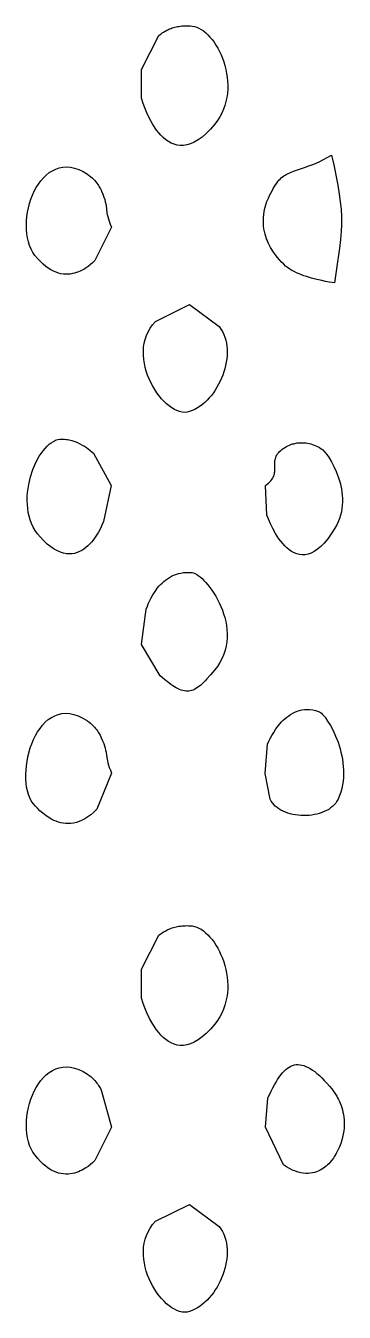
# Model space of a CAD drawing. Header units: millimetres. Extents: x 73 to 173, y -160 to -92.
# Drawn here: x 169.218 to 169.7, y -138.327 to -136.378 of the extents above; entities that cross this region are included whole.
import ezdxf

# ---------------------------------------------------------------- set-up
doc = ezdxf.new("R2010")
doc.units = ezdxf.units.MM
doc.layers.add('F.Silkscreen', color=41, linetype='CONTINUOUS', true_color=0xf2eda1)

msp = doc.modelspace()

# ---------------------------------------------------------------- linework, layer by layer
at = {"layer": 'F.Silkscreen', "linetype": 'CONTINUOUS'}
for p, q in [((169.44131, -136.381092), (169.443249, -136.380542)), ((169.443249, -136.380542), (169.445258, -136.380053)), ((169.445258, -136.380053), (169.447369, -136.37959)), ((169.447369, -136.37959), (169.449527, -136.379204)), ((169.449527, -136.379204), (169.451784, -136.378867)), ((169.451784, -136.378867), (169.454114, -136.3786)), ((169.454114, -136.3786), (169.456516, -136.378409)), ((169.456516, -136.378409), (169.458994, -136.378286)), ((169.458994, -136.378286), (169.461549, -136.378248)), ((169.461549, -136.378248), (169.464181, -136.378298)), ((169.464181, -136.378298), (169.466892, -136.378441)), ((169.466892, -136.378441), (169.469679, -136.378685)), ((169.469679, -136.378685), (169.473044, -136.37927)), ((169.473044, -136.37927), (169.476442, -136.380325)), ((169.476442, -136.380325), (169.479865, -136.381843)), ((169.392758, -136.444312), (169.419196, -136.392898)), ((169.419196, -136.392898), (169.421049, -136.391375)), ((169.421049, -136.391375), (169.422464, -136.390315)), ((169.422464, -136.390315), (169.424208, -136.389091)), ((169.424208, -136.389091), (169.426257, -136.387764)), ((169.426257, -136.387764), (169.428631, -136.386382)), ((169.428631, -136.386382), (169.431327, -136.384979)), ((169.431327, -136.384979), (169.432792, -136.384279)), ((169.432792, -136.384279), (169.434332, -136.383596)), ((169.434332, -136.383596), (169.435968, -136.382933)), ((169.435968, -136.382933), (169.437668, -136.382289)), ((169.437668, -136.382289), (169.43945, -136.381674)), ((169.43945, -136.381674), (169.44131, -136.381092)), ((169.479865, -136.381843), (169.483262, -136.383786)), ((169.483262, -136.383786), (169.486658, -136.386152)), ((169.486658, -136.386152), (169.490004, -136.388892)), ((169.490004, -136.388892), (169.493299, -136.392009)), ((169.493299, -136.392009), (169.496517, -136.395483)), ((169.496517, -136.395483), (169.499642, -136.39926)), ((169.499642, -136.39926), (169.502649, -136.403354)), ((169.502649, -136.403354), (169.50553, -136.407729)), ((169.50553, -136.407729), (169.50826, -136.412359)), ((169.50826, -136.412359), (169.51083, -136.417246)), ((169.51083, -136.417246), (169.513209, -136.422335)), ((169.513209, -136.422335), (169.515382, -136.427628)), ((169.515382, -136.427628), (169.517334, -136.433106)), ((169.517334, -136.433106), (169.519059, -136.438729)), ((169.519059, -136.438729), (169.520515, -136.444495)), ((169.39266, -136.488077), (169.392758, -136.444312)), ((169.520515, -136.444495), (169.521705, -136.450367)), ((169.521705, -136.450367), (169.522592, -136.456334)), ((169.522592, -136.456334), (169.523168, -136.462382)), ((169.523303, -136.474567), (169.522833, -136.480695)), ((169.523168, -136.462382), (169.52341, -136.468461)), ((169.52341, -136.468461), (169.523303, -136.474567)), ((169.395291, -136.495966), (169.39266, -136.488077)), ((169.397795, -136.502597), (169.395291, -136.495966)), ((169.520723, -136.492879), (169.519037, -136.498891)), ((169.521971, -136.486811), (169.520723, -136.492879)), ((169.522833, -136.480695), (169.521971, -136.486811)), ((169.401107, -136.510395), (169.397795, -136.502597)), ((169.405208, -136.518916), (169.401107, -136.510395)), ((169.511284, -136.516384), (169.507728, -136.521953)), ((169.51434, -136.510671), (169.511284, -136.516384)), ((169.516919, -136.504825), (169.51434, -136.510671)), ((169.519037, -136.498891), (169.516919, -136.504825)), ((169.410119, -136.527684), (169.405208, -136.518916)), ((169.415829, -136.536247), (169.410119, -136.527684)), ((169.418989, -136.540295), (169.415829, -136.536247)), ((169.497054, -136.535023), (169.490643, -136.54154)), ((169.503665, -136.527363), (169.497054, -136.535023)), ((169.507728, -136.521953), (169.503665, -136.527363)), ((169.422346, -136.544127), (169.418989, -136.540295)), ((169.425914, -136.547666), (169.422346, -136.544127)), ((169.429663, -136.55087), (169.425914, -136.547666)), ((169.433633, -136.553668), (169.429663, -136.55087)), ((169.437798, -136.556015), (169.433633, -136.553668)), ((169.442172, -136.557837), (169.437798, -136.556015)), ((169.472655, -136.554731), (169.467065, -136.557212)), ((169.478443, -136.551337), (169.472655, -136.554731)), ((169.484447, -136.546956), (169.478443, -136.551337)), ((169.490643, -136.54154), (169.484447, -136.546956)), ((169.446742, -136.559093), (169.442172, -136.557837)), ((169.451517, -136.559715), (169.446742, -136.559093)), ((169.456505, -136.559647), (169.451517, -136.559715)), ((169.46168, -136.558836), (169.456505, -136.559647)), ((169.467065, -136.557212), (169.46168, -136.558836)), ((169.661839, -136.584326), (169.680545, -136.574355)), ((169.680545, -136.574355), (169.683757, -136.589135)), ((169.263098, -136.595388), (169.268353, -136.593626)), ((169.268353, -136.593626), (169.273867, -136.59255)), ((169.273867, -136.59255), (169.279601, -136.59222)), ((169.279601, -136.59222), (169.285555, -136.592678)), ((169.285555, -136.592678), (169.291728, -136.593963)), ((169.291728, -136.593963), (169.298099, -136.596144)), ((169.633575, -136.595124), (169.639655, -136.593088)), ((169.639655, -136.593088), (169.646345, -136.590686)), ((169.646345, -136.590686), (169.653719, -136.587818)), ((169.653719, -136.587818), (169.661839, -136.584326)), ((169.683757, -136.589135), (169.689902, -136.619999)), ((169.237014, -136.618004), (169.240652, -136.613038)), ((169.240652, -136.613038), (169.244591, -136.608488)), ((169.244591, -136.608488), (169.24881, -136.604393)), ((169.24881, -136.604393), (169.253306, -136.600825)), ((169.253306, -136.600825), (169.258074, -136.597806)), ((169.258074, -136.597806), (169.263098, -136.595388)), ((169.298099, -136.596144), (169.304653, -136.599239)), ((169.304653, -136.599239), (169.311405, -136.603315)), ((169.311405, -136.603315), (169.313859, -136.605062)), ((169.313859, -136.605062), (169.31615, -136.606917)), ((169.31615, -136.606917), (169.318278, -136.608833)), ((169.318278, -136.608833), (169.320241, -136.610803)), ((169.320241, -136.610803), (169.322055, -136.612784)), ((169.322055, -136.612784), (169.323711, -136.614777)), ((169.597465, -136.616688), (169.599207, -136.61442)), ((169.599207, -136.61442), (169.600946, -136.612365)), ((169.600946, -136.612365), (169.602707, -136.610498)), ((169.602707, -136.610498), (169.604493, -136.608801)), ((169.604493, -136.608801), (169.606308, -136.607269)), ((169.606308, -136.607269), (169.608165, -136.605871)), ((169.608165, -136.605871), (169.610067, -136.604595)), ((169.610067, -136.604595), (169.612028, -136.60344)), ((169.612028, -136.60344), (169.61406, -136.602363)), ((169.61406, -136.602363), (169.618341, -136.600434)), ((169.618341, -136.600434), (169.622969, -136.598671)), ((169.622969, -136.598671), (169.633575, -136.595124)), ((169.227904, -136.634953), (169.230622, -136.629011)), ((169.230622, -136.629011), (169.233654, -136.623341)), ((169.233654, -136.623341), (169.237014, -136.618004)), ((169.323711, -136.614777), (169.325223, -136.616725)), ((169.325223, -136.616725), (169.326569, -136.618619)), ((169.326569, -136.618619), (169.327793, -136.620441)), ((169.327793, -136.620441), (169.328856, -136.622169)), ((169.328856, -136.622169), (169.330583, -136.625211)), ((169.330583, -136.625211), (169.331761, -136.627542)), ((169.331761, -136.627542), (169.332438, -136.628975)), ((169.332438, -136.628975), (169.334422, -136.633593)), ((169.334422, -136.633593), (169.335977, -136.637733)), ((169.586779, -136.635518), (169.588629, -136.631676)), ((169.588629, -136.631676), (169.590444, -136.628134)), ((169.590444, -136.628134), (169.592227, -136.624876)), ((169.592227, -136.624876), (169.593986, -136.621898)), ((169.593986, -136.621898), (169.59573, -136.619174)), ((169.59573, -136.619174), (169.597465, -136.616688)), ((169.689902, -136.619999), (169.692124, -136.633165)), ((169.692124, -136.633165), (169.693774, -136.645199)), ((169.221768, -136.653999), (169.223473, -136.64749)), ((169.223473, -136.64749), (169.225515, -136.641123)), ((169.225515, -136.641123), (169.227904, -136.634953)), ((169.335977, -136.637733), (169.33718, -136.641428)), ((169.33718, -136.641428), (169.338079, -136.644781)), ((169.338079, -136.644781), (169.338748, -136.647848)), ((169.338748, -136.647848), (169.339228, -136.650698)), ((169.339228, -136.650698), (169.339909, -136.656051)), ((169.579664, -136.654622), (169.581051, -136.649729)), ((169.581051, -136.649729), (169.582773, -136.64475)), ((169.582773, -136.64475), (169.584873, -136.639686)), ((169.584873, -136.639686), (169.586779, -136.635518)), ((169.693774, -136.645199), (169.694809, -136.655925)), ((169.218836, -136.673888), (169.219438, -136.66725)), ((169.219438, -136.66725), (169.220418, -136.660595)), ((169.220418, -136.660595), (169.221768, -136.653999)), ((169.339909, -136.656051), (169.340595, -136.661426)), ((169.340595, -136.661426), (169.341096, -136.664308)), ((169.341096, -136.664308), (169.341771, -136.667408)), ((169.341771, -136.667408), (169.342701, -136.670779)), ((169.342701, -136.670779), (169.343927, -136.674527)), ((169.577281, -136.673169), (169.577448, -136.668688)), ((169.577448, -136.668688), (169.577894, -136.664107)), ((169.577894, -136.664107), (169.578627, -136.659414)), ((169.578627, -136.659414), (169.579664, -136.654622)), ((169.694809, -136.655925), (169.694908, -136.657266)), ((169.694908, -136.657266), (169.695404, -136.666913)), ((169.695404, -136.666913), (169.695443, -136.668294)), ((169.695443, -136.668294), (169.695495, -136.677937)), ((169.218601, -136.680493), (169.218836, -136.673888)), ((169.218772, -136.687013), (169.218601, -136.680493)), ((169.219341, -136.693389), (169.218772, -136.687013)), ((169.347528, -136.683397), (169.322363, -136.734081)), ((169.343927, -136.674527), (169.345514, -136.678707)), ((169.345514, -136.678707), (169.347528, -136.683397)), ((169.577371, -136.677526), (169.577281, -136.673169)), ((169.577703, -136.681776), (169.577371, -136.677526)), ((169.578243, -136.685907), (169.577703, -136.681776)), ((169.579002, -136.689912), (169.578243, -136.685907)), ((169.57993, -136.693801), (169.579002, -136.689912)), ((169.695029, -136.69004), (169.69405, -136.702219)), ((169.69547, -136.679332), (169.695029, -136.69004)), ((169.695495, -136.677937), (169.69547, -136.679332)), ((169.220318, -136.699583), (169.219341, -136.693389)), ((169.22171, -136.705548), (169.220318, -136.699583)), ((169.223534, -136.711241), (169.22171, -136.705548)), ((169.225792, -136.716608), (169.223534, -136.711241)), ((169.581025, -136.697565), (169.57993, -136.693801)), ((169.582268, -136.701173), (169.581025, -136.697565)), ((169.583635, -136.704658), (169.582268, -136.701173)), ((169.585104, -136.708004), (169.583635, -136.704658)), ((169.586662, -136.711206), (169.585104, -136.708004)), ((169.588302, -136.71426), (169.586662, -136.711206)), ((169.69405, -136.702219), (169.692585, -136.71544)), ((169.228492, -136.721605), (169.225792, -136.716608)), ((169.231663, -136.726192), (169.228492, -136.721605)), ((169.235743, -136.731162), (169.231663, -136.726192)), ((169.239814, -136.735562), (169.235743, -136.731162)), ((169.589985, -136.71716), (169.588302, -136.71426)), ((169.591696, -136.719919), (169.589985, -136.71716)), ((169.595162, -136.724939), (169.591696, -136.719919)), ((169.598533, -136.729314), (169.595162, -136.724939)), ((169.601655, -136.732996), (169.598533, -136.729314)), ((169.692585, -136.71544), (169.688137, -136.74661)), ((169.243853, -136.739447), (169.239814, -136.735562)), ((169.247872, -136.74282), (169.243853, -136.739447)), ((169.251854, -136.745722), (169.247872, -136.74282)), ((169.25579, -136.748155), (169.251854, -136.745722)), ((169.259682, -136.750165), (169.25579, -136.748155)), ((169.26351, -136.751774), (169.259682, -136.750165)), ((169.300249, -136.749933), (169.297437, -136.751117)), ((169.30292, -136.74863), (169.300249, -136.749933)), ((169.305459, -136.747261), (169.30292, -136.74863)), ((169.307844, -136.745835), (169.305459, -136.747261)), ((169.312165, -136.742914), (169.307844, -136.745835)), ((169.31583, -136.740082), (169.312165, -136.742914)), ((169.318783, -136.737535), (169.31583, -136.740082)), ((169.322363, -136.734081), (169.318783, -136.737535)), ((169.604393, -136.735946), (169.601655, -136.732996)), ((169.608095, -136.73963), (169.604393, -136.735946)), ((169.611011, -136.742231), (169.608095, -136.73963)), ((169.614079, -136.74463), (169.611011, -136.742231)), ((169.617291, -136.746835), (169.614079, -136.74463)), ((169.620629, -136.748864), (169.617291, -136.746835)), ((169.62407, -136.750738), (169.620629, -136.748864)), ((169.627621, -136.75247), (169.62407, -136.750738)), ((169.688137, -136.74661), (169.684774, -136.767545)), ((169.267287, -136.753006), (169.26351, -136.751774)), ((169.270999, -136.753881), (169.267287, -136.753006)), ((169.27463, -136.754422), (169.270999, -136.753881)), ((169.278187, -136.754675), (169.27463, -136.754422)), ((169.281644, -136.754626), (169.278187, -136.754675)), ((169.28502, -136.754335), (169.281644, -136.754626)), ((169.288286, -136.753814), (169.28502, -136.754335)), ((169.29145, -136.753081), (169.288286, -136.753814)), ((169.294501, -136.752178), (169.29145, -136.753081)), ((169.297437, -136.751117), (169.294501, -136.752178)), ((169.631256, -136.754053), (169.627621, -136.75247)), ((169.634956, -136.755516), (169.631256, -136.754053)), ((169.638724, -136.756875), (169.634956, -136.755516)), ((169.64254, -136.758128), (169.638724, -136.756875)), ((169.650255, -136.760409), (169.64254, -136.758128)), ((169.658, -136.76245), (169.650255, -136.760409)), ((169.665687, -136.764362), (169.658, -136.76245)), ((169.671505, -136.76569), (169.665687, -136.764362)), ((169.676671, -136.766629), (169.671505, -136.76569)), ((169.681258, -136.767248), (169.676671, -136.766629)), ((169.684774, -136.767545), (169.681258, -136.767248)), ((169.413995, -136.826049), (169.465392, -136.80078)), ((169.465392, -136.80078), (169.510387, -136.833928)), ((169.409646, -136.831107), (169.413995, -136.826049)), ((169.398427, -136.853373), (169.400362, -136.847565)), ((169.400362, -136.847565), (169.402865, -136.841893)), ((169.402865, -136.841893), (169.40595, -136.836405)), ((169.40595, -136.836405), (169.409646, -136.831107)), ((169.510387, -136.833928), (169.513055, -136.837679)), ((169.513055, -136.837679), (169.515379, -136.841618)), ((169.515379, -136.841618), (169.517354, -136.845723)), ((169.517354, -136.845723), (169.518994, -136.850008)), ((169.395753, -136.871412), (169.39615, -136.865324)), ((169.39615, -136.865324), (169.397028, -136.859311)), ((169.397028, -136.859311), (169.398427, -136.853373)), ((169.518994, -136.850008), (169.520316, -136.854433)), ((169.520316, -136.854433), (169.521315, -136.858982)), ((169.521315, -136.858982), (169.522013, -136.863632)), ((169.522013, -136.863632), (169.522413, -136.868377)), ((169.395814, -136.877527), (169.395753, -136.871412)), ((169.396312, -136.883651), (169.395814, -136.877527)), ((169.397218, -136.889738), (169.396312, -136.883651)), ((169.521901, -136.882968), (169.521183, -136.887891)), ((169.522344, -136.878066), (169.521901, -136.882968)), ((169.522514, -136.8732), (169.522344, -136.878066)), ((169.522413, -136.868377), (169.522514, -136.8732)), ((169.398505, -136.895789), (169.397218, -136.889738)), ((169.400157, -136.901757), (169.398505, -136.895789)), ((169.402135, -136.907618), (169.400157, -136.901757)), ((169.517579, -136.902601), (169.5159, -136.907428)), ((169.51902, -136.897732), (169.517579, -136.902601)), ((169.520227, -136.892816), (169.51902, -136.897732)), ((169.521183, -136.887891), (169.520227, -136.892816)), ((169.404427, -136.913347), (169.402135, -136.907618)), ((169.407008, -136.918906), (169.404427, -136.913347)), ((169.409839, -136.924282), (169.407008, -136.918906)), ((169.412899, -136.929436), (169.409839, -136.924282)), ((169.507136, -136.925818), (169.504467, -136.930106)), ((169.511927, -136.916836), (169.507136, -136.925818)), ((169.5159, -136.907428), (169.511927, -136.916836)), ((169.416168, -136.934338), (169.412899, -136.929436)), ((169.419605, -136.938961), (169.416168, -136.934338)), ((169.423202, -136.94329), (169.419605, -136.938961)), ((169.426932, -136.947279), (169.423202, -136.94329)), ((169.492154, -136.945482), (169.488709, -136.948792)), ((169.495455, -136.941942), (169.492154, -136.945482)), ((169.498621, -136.938185), (169.495455, -136.941942)), ((169.501627, -136.934237), (169.498621, -136.938185)), ((169.504467, -136.930106), (169.501627, -136.934237)), ((169.430762, -136.950912), (169.426932, -136.947279)), ((169.434672, -136.954161), (169.430762, -136.950912)), ((169.43863, -136.956992), (169.434672, -136.954161)), ((169.442616, -136.959379), (169.43863, -136.956992)), ((169.446599, -136.9613), (169.442616, -136.959379)), ((169.450564, -136.962705), (169.446599, -136.9613)), ((169.454471, -136.963591), (169.450564, -136.962705)), ((169.458298, -136.963923), (169.454471, -136.963591)), ((169.462039, -136.963667), (169.458298, -136.963923)), ((169.465637, -136.962797), (169.462039, -136.963667)), ((169.469726, -136.961255), (169.465637, -136.962797)), ((169.473723, -136.959363), (169.469726, -136.961255)), ((169.477632, -136.95716), (169.473723, -136.959363)), ((169.481431, -136.954648), (169.477632, -136.95716)), ((169.485128, -136.951852), (169.481431, -136.954648)), ((169.488709, -136.948792), (169.485128, -136.951852)), ((169.238161, -137.03049), (169.243842, -137.022174)), ((169.243842, -137.022174), (169.246837, -137.018519)), ((169.246837, -137.018519), (169.249939, -137.015227)), ((169.249939, -137.015227), (169.253097, -137.012326)), ((169.253097, -137.012326), (169.256317, -137.009851)), ((169.256317, -137.009851), (169.259569, -137.007817)), ((169.259569, -137.007817), (169.262864, -137.006268)), ((169.262864, -137.006268), (169.266152, -137.005207)), ((169.266152, -137.005207), (169.269442, -137.004672)), ((169.269442, -137.004672), (169.271813, -137.004532)), ((169.271813, -137.004532), (169.274151, -137.004526)), ((169.274151, -137.004526), (169.276484, -137.004638)), ((169.276484, -137.004638), (169.278783, -137.004856)), ((169.278783, -137.004856), (169.281054, -137.005175)), ((169.281054, -137.005175), (169.283284, -137.005592)), ((169.283284, -137.005592), (169.287646, -137.00667)), ((169.287646, -137.00667), (169.291845, -137.008055)), ((169.291845, -137.008055), (169.295858, -137.009668)), ((169.295858, -137.009668), (169.299654, -137.011459)), ((169.299654, -137.011459), (169.30322, -137.013368)), ((169.30322, -137.013368), (169.306523, -137.015318)), ((169.306523, -137.015318), (169.309538, -137.017289)), ((169.309538, -137.017289), (169.31226, -137.019204)), ((169.31226, -137.019204), (169.314646, -137.020991)), ((169.314646, -137.020991), (169.31833, -137.023999)), ((169.600208, -137.025001), (169.601801, -137.023247)), ((169.601801, -137.023247), (169.603671, -137.021498)), ((169.603671, -137.021498), (169.605817, -137.019754)), ((169.605817, -137.019754), (169.60828, -137.018014)), ((169.60828, -137.018014), (169.610582, -137.016579)), ((169.610582, -137.016579), (169.61236, -137.01559)), ((169.61236, -137.01559), (169.614522, -137.014512)), ((169.614522, -137.014512), (169.61707, -137.013404)), ((169.61707, -137.013404), (169.619985, -137.012332)), ((169.619985, -137.012332), (169.621568, -137.011843)), ((169.621568, -137.011843), (169.623229, -137.011372)), ((169.623229, -137.011372), (169.624975, -137.010958)), ((169.624975, -137.010958), (169.626805, -137.010603)), ((169.626805, -137.010603), (169.628711, -137.010307)), ((169.628711, -137.010307), (169.630676, -137.010077)), ((169.630676, -137.010077), (169.632737, -137.009922)), ((169.632737, -137.009922), (169.634861, -137.009857)), ((169.634861, -137.009857), (169.637049, -137.00989)), ((169.637049, -137.00989), (169.639311, -137.010026)), ((169.639311, -137.010026), (169.641621, -137.010275)), ((169.641621, -137.010275), (169.644006, -137.01064)), ((169.644006, -137.01064), (169.646447, -137.011137)), ((169.646447, -137.011137), (169.648939, -137.011775)), ((169.648939, -137.011775), (169.651493, -137.012549)), ((169.651493, -137.012549), (169.654092, -137.013483)), ((169.654092, -137.013483), (169.656756, -137.014575)), ((169.656756, -137.014575), (169.659462, -137.015848)), ((169.659462, -137.015848), (169.662212, -137.017298)), ((169.662212, -137.017298), (169.665006, -137.018938)), ((169.665006, -137.018938), (169.666008, -137.019662)), ((169.666008, -137.019662), (169.667172, -137.020705)), ((169.667172, -137.020705), (169.669959, -137.023688)), ((169.669959, -137.023688), (169.673194, -137.02779)), ((169.228564, -137.050387), (169.23303, -137.039959)), ((169.23303, -137.039959), (169.238161, -137.03049)), ((169.31833, -137.023999), (169.320411, -137.025852)), ((169.320411, -137.025852), (169.346753, -137.074877)), ((169.594552, -137.042712), (169.594685, -137.039148)), ((169.594568, -137.046272), (169.594552, -137.042712)), ((169.594685, -137.039148), (169.594865, -137.037374)), ((169.594865, -137.037374), (169.595152, -137.035601)), ((169.595152, -137.035601), (169.595561, -137.033821)), ((169.595561, -137.033821), (169.596117, -137.032053)), ((169.596117, -137.032053), (169.596837, -137.030292)), ((169.596837, -137.030292), (169.597752, -137.028523)), ((169.597752, -137.028523), (169.598866, -137.026765)), ((169.598866, -137.026765), (169.600208, -137.025001)), ((169.673194, -137.02779), (169.676728, -137.032927)), ((169.676728, -137.032927), (169.680411, -137.038995)), ((169.680411, -137.038995), (169.684066, -137.045901)), ((169.222136, -137.073251), (169.224894, -137.061557)), ((169.224894, -137.061557), (169.228564, -137.050387)), ((169.591304, -137.064051), (169.592227, -137.06229)), ((169.592227, -137.06229), (169.592961, -137.060502)), ((169.592961, -137.060502), (169.593534, -137.058727)), ((169.593534, -137.058727), (169.593957, -137.056948)), ((169.593957, -137.056948), (169.594247, -137.055169)), ((169.594247, -137.055169), (169.594442, -137.053387)), ((169.594442, -137.053387), (169.59459, -137.049831)), ((169.59459, -137.049831), (169.594568, -137.046272)), ((169.684066, -137.045901), (169.687556, -137.053525)), ((169.687556, -137.053525), (169.689197, -137.05759)), ((169.689197, -137.05759), (169.690726, -137.061803)), ((169.690726, -137.061803), (169.692128, -137.066151)), ((169.220432, -137.085271), (169.222136, -137.073251)), ((169.346753, -137.074877), (169.33541, -137.129113)), ((169.580631, -137.074631), (169.583131, -137.072875)), ((169.582678, -137.119661), (169.580631, -137.074631)), ((169.583131, -137.072875), (169.585305, -137.071125)), ((169.585305, -137.071125), (169.587192, -137.06936)), ((169.587192, -137.06936), (169.588807, -137.067592)), ((169.588807, -137.067592), (169.590169, -137.065811)), ((169.590169, -137.065811), (169.591304, -137.064051)), ((169.692128, -137.066151), (169.693405, -137.070631)), ((169.693405, -137.070631), (169.694514, -137.075206)), ((169.694514, -137.075206), (169.695442, -137.079889)), ((169.695442, -137.079889), (169.696178, -137.084656)), ((169.2199, -137.097419), (169.22001, -137.091339)), ((169.220118, -137.103466), (169.2199, -137.097419)), ((169.22001, -137.091339), (169.220432, -137.085271)), ((169.696178, -137.084656), (169.696688, -137.089497)), ((169.696688, -137.089497), (169.69697, -137.094404)), ((169.696992, -137.09937), (169.696735, -137.104358)), ((169.69697, -137.094404), (169.696992, -137.09937)), ((169.220672, -137.109467), (169.220118, -137.103466)), ((169.221584, -137.115392), (169.220672, -137.109467)), ((169.222871, -137.121213), (169.221584, -137.115392)), ((169.224542, -137.126913), (169.222871, -137.121213)), ((169.585517, -137.12679), (169.582678, -137.119661)), ((169.694108, -137.119475), (169.692548, -137.124509)), ((169.695314, -137.114431), (169.694108, -137.119475)), ((169.696182, -137.109395), (169.695314, -137.114431)), ((169.696735, -137.104358), (169.696182, -137.109395)), ((169.226621, -137.132459), (169.224542, -137.126913)), ((169.229125, -137.137813), (169.226621, -137.132459)), ((169.23206, -137.142982), (169.229125, -137.137813)), ((169.330623, -137.139721), (169.327633, -137.145262)), ((169.332914, -137.134962), (169.330623, -137.139721)), ((169.33541, -137.129113), (169.332914, -137.134962)), ((169.588185, -137.132812), (169.585517, -137.12679)), ((169.591671, -137.139866), (169.588185, -137.132812)), ((169.595919, -137.1475), (169.591671, -137.139866)), ((169.68555, -137.139431), (169.680062, -137.148037)), ((169.688295, -137.134498), (169.68555, -137.139431)), ((169.690616, -137.129516), (169.688295, -137.134498)), ((169.692548, -137.124509), (169.690616, -137.129516)), ((169.235449, -137.147906), (169.23206, -137.142982)), ((169.239307, -137.152569), (169.235449, -137.147906)), ((169.244871, -137.158393), (169.239307, -137.152569)), ((169.250283, -137.163384), (169.244871, -137.158393)), ((169.319611, -137.157359), (169.317174, -137.160354)), ((169.323963, -137.151244), (169.319611, -137.157359)), ((169.327633, -137.145262), (169.323963, -137.151244)), ((169.600918, -137.155255), (169.595919, -137.1475)), ((169.603685, -137.159035), (169.600918, -137.155255)), ((169.606625, -137.162679), (169.603685, -137.159035)), ((169.674675, -137.155475), (169.669413, -137.161814)), ((169.680062, -137.148037), (169.674675, -137.155475)), ((169.255531, -137.167573), (169.250283, -137.163384)), ((169.260616, -137.171018), (169.255531, -137.167573)), ((169.265542, -137.173745), (169.260616, -137.171018)), ((169.270309, -137.175805), (169.265542, -137.173745)), ((169.274903, -137.177236), (169.270309, -137.175805)), ((169.279338, -137.178077), (169.274903, -137.177236)), ((169.283605, -137.178377), (169.279338, -137.178077)), ((169.287707, -137.178172), (169.283605, -137.178377)), ((169.291649, -137.177493), (169.287707, -137.178172)), ((169.295425, -137.176398), (169.291649, -137.177493)), ((169.299041, -137.174922), (169.295425, -137.176398)), ((169.302478, -137.173106), (169.299041, -137.174922)), ((169.305751, -137.170993), (169.302478, -137.173106)), ((169.30886, -137.168615), (169.305751, -137.170993)), ((169.311796, -137.16602), (169.30886, -137.168615)), ((169.314572, -137.163252), (169.311796, -137.16602)), ((169.317174, -137.160354), (169.314572, -137.163252)), ((169.609745, -137.166123), (169.606625, -137.162679)), ((169.613034, -137.169311), (169.609745, -137.166123)), ((169.616485, -137.172186), (169.613034, -137.169311)), ((169.620089, -137.174702), (169.616485, -137.172186)), ((169.623851, -137.176793), (169.620089, -137.174702)), ((169.627778, -137.178398), (169.623851, -137.176793)), ((169.631846, -137.179465), (169.627778, -137.178398)), ((169.636068, -137.179937), (169.631846, -137.179465)), ((169.640438, -137.179759), (169.636068, -137.179937)), ((169.644935, -137.178871), (169.640438, -137.179759)), ((169.649578, -137.177222), (169.644935, -137.178871)), ((169.654343, -137.174742), (169.649578, -137.177222)), ((169.659239, -137.171385), (169.654343, -137.174742)), ((169.664261, -137.167096), (169.659239, -137.171385)), ((169.669413, -137.161814), (169.664261, -137.167096)), ((169.426481, -137.220209), (169.429183, -137.218011)), ((169.429183, -137.218011), (169.432028, -137.215937)), ((169.432028, -137.215937), (169.435032, -137.214024)), ((169.435032, -137.214024), (169.438193, -137.212271)), ((169.438193, -137.212271), (169.441521, -137.210712)), ((169.441521, -137.210712), (169.445, -137.209365)), ((169.445, -137.209365), (169.448661, -137.208228)), ((169.448661, -137.208228), (169.452489, -137.207352)), ((169.452489, -137.207352), (169.456481, -137.206729)), ((169.456481, -137.206729), (169.460651, -137.206406)), ((169.460651, -137.206406), (169.465002, -137.206374)), ((169.465002, -137.206374), (169.469536, -137.206667)), ((169.469536, -137.206667), (169.471536, -137.207087)), ((169.471536, -137.207087), (169.473761, -137.207958)), ((169.473761, -137.207958), (169.476196, -137.209269)), ((169.476196, -137.209269), (169.47881, -137.21101)), ((169.47881, -137.21101), (169.481564, -137.213145)), ((169.481564, -137.213145), (169.484442, -137.215664)), ((169.484442, -137.215664), (169.487394, -137.218542)), ((169.487394, -137.218542), (169.490406, -137.221776)), ((169.410058, -137.240162), (169.413349, -137.235041)), ((169.413349, -137.235041), (169.417165, -137.229914)), ((169.417165, -137.229914), (169.419285, -137.227386)), ((169.419285, -137.227386), (169.421536, -137.224913)), ((169.421536, -137.224913), (169.423939, -137.222508)), ((169.423939, -137.222508), (169.426481, -137.220209)), ((169.490406, -137.221776), (169.493446, -137.225326)), ((169.493446, -137.225326), (169.496492, -137.229191)), ((169.496492, -137.229191), (169.499493, -137.233344)), ((169.499493, -137.233344), (169.502447, -137.237774)), ((169.502447, -137.237774), (169.505307, -137.242455)), ((169.400113, -137.261921), (169.401714, -137.257403)), ((169.401714, -137.257403), (169.403123, -137.253884)), ((169.403123, -137.253884), (169.404962, -137.249743)), ((169.404962, -137.249743), (169.407267, -137.245122)), ((169.407267, -137.245122), (169.410058, -137.240162)), ((169.505307, -137.242455), (169.508041, -137.247366)), ((169.508041, -137.247366), (169.510625, -137.252499)), ((169.510625, -137.252499), (169.513038, -137.257816)), ((169.392811, -137.315375), (169.400113, -137.261921)), ((169.513038, -137.257816), (169.515246, -137.263322)), ((169.515246, -137.263322), (169.517204, -137.268984)), ((169.517204, -137.268984), (169.518905, -137.274796)), ((169.518905, -137.274796), (169.520308, -137.280719)), ((169.520308, -137.280719), (169.521377, -137.286748)), ((169.521377, -137.286748), (169.522102, -137.292866)), ((169.522102, -137.292866), (169.522435, -137.299042)), ((169.420896, -137.362944), (169.392811, -137.315375)), ((169.521839, -137.311544), (169.520831, -137.317808)), ((169.522355, -137.305276), (169.521839, -137.311544)), ((169.522435, -137.299042), (169.522355, -137.305276)), ((169.5173, -137.330308), (169.51471, -137.336492)), ((169.519336, -137.324072), (169.5173, -137.330308)), ((169.520831, -137.317808), (169.519336, -137.324072)), ((169.503268, -137.354618), (169.497421, -137.361651)), ((169.507728, -137.348672), (169.503268, -137.354618)), ((169.511523, -137.342627), (169.507728, -137.348672)), ((169.51471, -137.336492), (169.511523, -137.342627)), ((169.427852, -137.36878), (169.420896, -137.362944)), ((169.434217, -137.37378), (169.427852, -137.36878)), ((169.437214, -137.375983), (169.434217, -137.37378)), ((169.486927, -137.373058), (169.484502, -137.375362)), ((169.489425, -137.370544), (169.486927, -137.373058)), ((169.491998, -137.3678), (169.489425, -137.370544)), ((169.497421, -137.361651), (169.491998, -137.3678)), ((169.440087, -137.377964), (169.437214, -137.375983)), ((169.442862, -137.379746), (169.440087, -137.377964)), ((169.445533, -137.381305), (169.442862, -137.379746)), ((169.448121, -137.382663), (169.445533, -137.381305)), ((169.45061, -137.383809), (169.448121, -137.382663)), ((169.453042, -137.384745), (169.45061, -137.383809)), ((169.455412, -137.385462), (169.453042, -137.384745)), ((169.457723, -137.385983), (169.455412, -137.385462)), ((169.459993, -137.386281), (169.457723, -137.385983)), ((169.462216, -137.386365), (169.459993, -137.386281)), ((169.464424, -137.386235), (169.462216, -137.386365)), ((169.466616, -137.385899), (169.464424, -137.386235)), ((169.468786, -137.385342), (169.466616, -137.385899)), ((169.470966, -137.384566), (169.468786, -137.385342)), ((169.473145, -137.383575), (169.470966, -137.384566)), ((169.475349, -137.382366), (169.473145, -137.383575)), ((169.477568, -137.380947), (169.475349, -137.382366)), ((169.47984, -137.379307), (169.477568, -137.380947)), ((169.482149, -137.377447), (169.47984, -137.379307)), ((169.484502, -137.375362), (169.482149, -137.377447)), ((169.247315, -137.43329), (169.251769, -137.429414)), ((169.251769, -137.429414), (169.256512, -137.426129)), ((169.256512, -137.426129), (169.261524, -137.423464)), ((169.261524, -137.423464), (169.266826, -137.421492)), ((169.266826, -137.421492), (169.272384, -137.420254)), ((169.272384, -137.420254), (169.278212, -137.419803)), ((169.278212, -137.419803), (169.284291, -137.420201)), ((169.284291, -137.420201), (169.290631, -137.421492)), ((169.290631, -137.421492), (169.297216, -137.423723)), ((169.297216, -137.423723), (169.304048, -137.426963)), ((169.304048, -137.426963), (169.311111, -137.431252)), ((169.311111, -137.431252), (169.313515, -137.432964)), ((169.313515, -137.432964), (169.315757, -137.434789)), ((169.600362, -137.438176), (169.604896, -137.432936)), ((169.604896, -137.432936), (169.60737, -137.430412)), ((169.60737, -137.430412), (169.609976, -137.427983)), ((169.609976, -137.427983), (169.612726, -137.425662)), ((169.612726, -137.425662), (169.615602, -137.423481)), ((169.615602, -137.423481), (169.618615, -137.421464)), ((169.618615, -137.421464), (169.621772, -137.419632)), ((169.621772, -137.419632), (169.625065, -137.41802)), ((169.625065, -137.41802), (169.628496, -137.416635)), ((169.628496, -137.416635), (169.632055, -137.415505)), ((169.632055, -137.415505), (169.635771, -137.414665)), ((169.635771, -137.414665), (169.639614, -137.41413)), ((169.639614, -137.41413), (169.643592, -137.413915)), ((169.643592, -137.413915), (169.647714, -137.414061)), ((169.647714, -137.414061), (169.651979, -137.414576)), ((169.651979, -137.414576), (169.656374, -137.415497)), ((169.656374, -137.415497), (169.660913, -137.416841)), ((169.660913, -137.416841), (169.662203, -137.417445)), ((169.662203, -137.417445), (169.663629, -137.418425)), ((169.663629, -137.418425), (169.665215, -137.419773)), ((169.665215, -137.419773), (169.666921, -137.421476)), ((169.666921, -137.421476), (169.67062, -137.42587)), ((169.67062, -137.42587), (169.674585, -137.431487)), ((169.674585, -137.431487), (169.678679, -137.438212)), ((169.232449, -137.453553), (169.23572, -137.44787)), ((169.23572, -137.44787), (169.239287, -137.44258)), ((169.239287, -137.44258), (169.243153, -137.437699)), ((169.243153, -137.437699), (169.247315, -137.43329)), ((169.315757, -137.434789), (169.317841, -137.436678)), ((169.317841, -137.436678), (169.319784, -137.438642)), ((169.319784, -137.438642), (169.32158, -137.440607)), ((169.32158, -137.440607), (169.323225, -137.442588)), ((169.323225, -137.442588), (169.324734, -137.444534)), ((169.324734, -137.444534), (169.326084, -137.446432)), ((169.326084, -137.446432), (169.327304, -137.448249)), ((169.327304, -137.448249), (169.328375, -137.449979)), ((169.328375, -137.449979), (169.330123, -137.453017)), ((169.589985, -137.453648), (169.592906, -137.448709)), ((169.592906, -137.448709), (169.596365, -137.443494)), ((169.596365, -137.443494), (169.600362, -137.438176)), ((169.678679, -137.438212), (169.682755, -137.445906)), ((169.682755, -137.445906), (169.686665, -137.454458)), ((169.224557, -137.472281), (169.226863, -137.465807)), ((169.226863, -137.465807), (169.229505, -137.459549)), ((169.229505, -137.459549), (169.232449, -137.453553)), ((169.330123, -137.453017), (169.331326, -137.455337)), ((169.331326, -137.455337), (169.332001, -137.456759)), ((169.332001, -137.456759), (169.334041, -137.461398)), ((169.334041, -137.461398), (169.335668, -137.465534)), ((169.335668, -137.465534), (169.33693, -137.469239)), ((169.33693, -137.469239), (169.337896, -137.472585)), ((169.580048, -137.510796), (169.583608, -137.466647)), ((169.583608, -137.466647), (169.585739, -137.461859)), ((169.585739, -137.461859), (169.587591, -137.458089)), ((169.587591, -137.458089), (169.589985, -137.453648)), ((169.686665, -137.454458), (169.690262, -137.463744)), ((169.690262, -137.463744), (169.691905, -137.468625)), ((169.691905, -137.468625), (169.693405, -137.473641)), ((169.218612, -137.499296), (169.22091, -137.485671)), ((169.22091, -137.485671), (169.224557, -137.472281)), ((169.337896, -137.472585), (169.338622, -137.475641)), ((169.338622, -137.475641), (169.339157, -137.478484)), ((169.339157, -137.478484), (169.33994, -137.483802)), ((169.33994, -137.483802), (169.340704, -137.489097)), ((169.340704, -137.489097), (169.341229, -137.491918)), ((169.693405, -137.473641), (169.694757, -137.478775)), ((169.694757, -137.478775), (169.695942, -137.484032)), ((169.695942, -137.484032), (169.696941, -137.489369)), ((169.696941, -137.489369), (169.697732, -137.494777)), ((169.217712, -137.51273), (169.218612, -137.499296)), ((169.347724, -137.510557), (169.325523, -137.565079)), ((169.341229, -137.491918), (169.341943, -137.494946)), ((169.341943, -137.494946), (169.342888, -137.498256)), ((169.342888, -137.498256), (169.344117, -137.501911)), ((169.344117, -137.501911), (169.345723, -137.505983)), ((169.345723, -137.505983), (169.347724, -137.510557)), ((169.587738, -137.549746), (169.580048, -137.510796)), ((169.697732, -137.494777), (169.698302, -137.500259)), ((169.698302, -137.500259), (169.698628, -137.505777)), ((169.698628, -137.505777), (169.698701, -137.511347)), ((169.217796, -137.519255), (169.217712, -137.51273)), ((169.218236, -137.525565), (169.217796, -137.519255)), ((169.219054, -137.531624), (169.218236, -137.525565)), ((169.697152, -137.528037), (169.69601, -137.533554)), ((169.697984, -137.522471), (169.697152, -137.528037)), ((169.698492, -137.516908), (169.697984, -137.522471)), ((169.698701, -137.511347), (169.698492, -137.516908)), ((169.22024, -137.537382), (169.219054, -137.531624)), ((169.221809, -137.542765), (169.22024, -137.537382)), ((169.223757, -137.547753), (169.221809, -137.542765)), ((169.226101, -137.552269), (169.223757, -137.547753)), ((169.589184, -137.552664), (169.587738, -137.549746)), ((169.690368, -137.549797), (169.688716, -137.552902)), ((169.692628, -137.544456), (169.690368, -137.549797)), ((169.694504, -137.539038), (169.692628, -137.544456)), ((169.69601, -137.533554), (169.694504, -137.539038)), ((169.228839, -137.556272), (169.226101, -137.552269)), ((169.232343, -137.560485), (169.228839, -137.556272)), ((169.235302, -137.563706), (169.232343, -137.560485)), ((169.239007, -137.567361), (169.235302, -137.563706)), ((169.243418, -137.571257), (169.239007, -137.567361)), ((169.325523, -137.565079), (169.320902, -137.569554)), ((169.590943, -137.555399), (169.589184, -137.552664)), ((169.593015, -137.557965), (169.590943, -137.555399)), ((169.595369, -137.560353), (169.593015, -137.557965)), ((169.597989, -137.562555), (169.595369, -137.560353)), ((169.600857, -137.564582), (169.597989, -137.562555)), ((169.603939, -137.566428), (169.600857, -137.564582)), ((169.607227, -137.568091), (169.603939, -137.566428)), ((169.61069, -137.569571), (169.607227, -137.568091)), ((169.669512, -137.568767), (169.665938, -137.570212)), ((169.672923, -137.567128), (169.669512, -137.568767)), ((169.676136, -137.565279), (169.672923, -137.567128)), ((169.679153, -137.563225), (169.676136, -137.565279)), ((169.681941, -137.560961), (169.679153, -137.563225)), ((169.684472, -137.558489), (169.681941, -137.560961)), ((169.686742, -137.5558), (169.684472, -137.558489)), ((169.688716, -137.552902), (169.686742, -137.5558)), ((169.248477, -137.575144), (169.243418, -137.571257)), ((169.254155, -137.578816), (169.248477, -137.575144)), ((169.257219, -137.580496), (169.254155, -137.578816)), ((169.260406, -137.582039), (169.257219, -137.580496)), ((169.263721, -137.583411), (169.260406, -137.582039)), ((169.267172, -137.584591), (169.263721, -137.583411)), ((169.270745, -137.585548), (169.267172, -137.584591)), ((169.274431, -137.586255), (169.270745, -137.585548)), ((169.278219, -137.586682), (169.274431, -137.586255)), ((169.282106, -137.586804), (169.278219, -137.586682)), ((169.286108, -137.586599), (169.282106, -137.586804)), ((169.290188, -137.586021), (169.286108, -137.586599)), ((169.294361, -137.585068), (169.290188, -137.586021)), ((169.298614, -137.583682), (169.294361, -137.585068)), ((169.302939, -137.581857), (169.298614, -137.583682)), ((169.307331, -137.579559), (169.302939, -137.581857)), ((169.311796, -137.576765), (169.307331, -137.579559)), ((169.316322, -137.573433), (169.311796, -137.576765)), ((169.320902, -137.569554), (169.316322, -137.573433)), ((169.614309, -137.570865), (169.61069, -137.569571)), ((169.618075, -137.571974), (169.614309, -137.570865)), ((169.621941, -137.572882), (169.618075, -137.571974)), ((169.625905, -137.573612), (169.621941, -137.572882)), ((169.62994, -137.574157), (169.625905, -137.573612)), ((169.634028, -137.574504), (169.62994, -137.574157)), ((169.638146, -137.574654), (169.634028, -137.574504)), ((169.642267, -137.574616), (169.638146, -137.574654)), ((169.646373, -137.57438), (169.642267, -137.574616)), ((169.65044, -137.573943), (169.646373, -137.57438)), ((169.65445, -137.573303), (169.65044, -137.573943)), ((169.658388, -137.57247), (169.65445, -137.573303)), ((169.662225, -137.571444), (169.658388, -137.57247)), ((169.665938, -137.570212), (169.662225, -137.571444)), ((169.437663, -137.745487), (169.439445, -137.744881)), ((169.439445, -137.744881), (169.441301, -137.744294)), ((169.441301, -137.744294), (169.443239, -137.743762)), ((169.443239, -137.743762), (169.445256, -137.743264)), ((169.445256, -137.743264), (169.447339, -137.742812)), ((169.447339, -137.742812), (169.44951, -137.742417)), ((169.44951, -137.742417), (169.451755, -137.742089)), ((169.451755, -137.742089), (169.45408, -137.741819)), ((169.45408, -137.741819), (169.456486, -137.741619)), ((169.456486, -137.741619), (169.458961, -137.741509)), ((169.458961, -137.741509), (169.461513, -137.741474)), ((169.461513, -137.741474), (169.464144, -137.741517)), ((169.464144, -137.741517), (169.466846, -137.741666)), ((169.466846, -137.741666), (169.469636, -137.741907)), ((169.469636, -137.741907), (169.473, -137.74249)), ((169.473, -137.74249), (169.476392, -137.743554)), ((169.476392, -137.743554), (169.479806, -137.745059)), ((169.392758, -137.807476), (169.41924, -137.756076)), ((169.41924, -137.756076), (169.421085, -137.754559)), ((169.421085, -137.754559), (169.422486, -137.75349)), ((169.422486, -137.75349), (169.424217, -137.752267)), ((169.424217, -137.752267), (169.426272, -137.750944)), ((169.426272, -137.750944), (169.428646, -137.749566)), ((169.428646, -137.749566), (169.431336, -137.748169)), ((169.431336, -137.748169), (169.432799, -137.747475)), ((169.432799, -137.747475), (169.434332, -137.746801)), ((169.434332, -137.746801), (169.435968, -137.746126)), ((169.435968, -137.746126), (169.437663, -137.745487)), ((169.479806, -137.745059), (169.483215, -137.747015)), ((169.483215, -137.747015), (169.486617, -137.749368)), ((169.486617, -137.749368), (169.489965, -137.752119)), ((169.489965, -137.752119), (169.493253, -137.755231)), ((169.493253, -137.755231), (169.496473, -137.758687)), ((169.496473, -137.758687), (169.499601, -137.762474)), ((169.499601, -137.762474), (169.502616, -137.766561)), ((169.502616, -137.766561), (169.505501, -137.770931)), ((169.505501, -137.770931), (169.508229, -137.775566)), ((169.508229, -137.775566), (169.5108, -137.780448)), ((169.5108, -137.780448), (169.51318, -137.785544)), ((169.51318, -137.785544), (169.515362, -137.790837)), ((169.515362, -137.790837), (169.51732, -137.796302)), ((169.51732, -137.796302), (169.519041, -137.80193)), ((169.519041, -137.80193), (169.520504, -137.807687)), ((169.39266, -137.851248), (169.392758, -137.807476)), ((169.520504, -137.807687), (169.521688, -137.813563)), ((169.521688, -137.813563), (169.52257, -137.819527)), ((169.52257, -137.819527), (169.523153, -137.825562)), ((169.523297, -137.837762), (169.522824, -137.843879)), ((169.523153, -137.825562), (169.523404, -137.831648)), ((169.523404, -137.831648), (169.523297, -137.837762)), ((169.395291, -137.859135), (169.39266, -137.851248)), ((169.397795, -137.86577), (169.395291, -137.859135)), ((169.520719, -137.856057), (169.519035, -137.862074)), ((169.521971, -137.849986), (169.520719, -137.856057)), ((169.522824, -137.843879), (169.521971, -137.849986)), ((169.401107, -137.873572), (169.397795, -137.86577)), ((169.405208, -137.882096), (169.401107, -137.873572)), ((169.511284, -137.879557), (169.507728, -137.88513)), ((169.514336, -137.873846), (169.511284, -137.879557)), ((169.516919, -137.868002), (169.514336, -137.873846)), ((169.519035, -137.862074), (169.516919, -137.868002)), ((169.410119, -137.890861), (169.405208, -137.882096)), ((169.415829, -137.899418), (169.410119, -137.890861)), ((169.418989, -137.903468), (169.415829, -137.899418)), ((169.497054, -137.898198), (169.490643, -137.904714)), ((169.503665, -137.890538), (169.497054, -137.898198)), ((169.507728, -137.88513), (169.503665, -137.890538)), ((169.422346, -137.907301), (169.418989, -137.903468)), ((169.425914, -137.910839), (169.422346, -137.907301)), ((169.429663, -137.914042), (169.425914, -137.910839)), ((169.433633, -137.916844), (169.429663, -137.914042)), ((169.437798, -137.919183), (169.433633, -137.916844)), ((169.442172, -137.921016), (169.437798, -137.919183)), ((169.472655, -137.917911), (169.467065, -137.920393)), ((169.478443, -137.914506), (169.472655, -137.917911)), ((169.484447, -137.910122), (169.478443, -137.914506)), ((169.490643, -137.904714), (169.484447, -137.910122)), ((169.446742, -137.922265), (169.442172, -137.921016)), ((169.451517, -137.922886), (169.446742, -137.922265)), ((169.456505, -137.922823), (169.451517, -137.922886)), ((169.46168, -137.922013), (169.456505, -137.922823)), ((169.467065, -137.920393), (169.46168, -137.922013)), ((169.258074, -137.960974), (169.263098, -137.958559)), ((169.263098, -137.958559), (169.268365, -137.956789)), ((169.268365, -137.956789), (169.273867, -137.955716)), ((169.273867, -137.955716), (169.279601, -137.955392)), ((169.279601, -137.955392), (169.285555, -137.955851)), ((169.285555, -137.955851), (169.291728, -137.957142)), ((169.291728, -137.957142), (169.298099, -137.959322)), ((169.611237, -137.959488), (169.613774, -137.957436)), ((169.613774, -137.957436), (169.616363, -137.955708)), ((169.616363, -137.955708), (169.618978, -137.954302)), ((169.618978, -137.954302), (169.621631, -137.953204)), ((169.621631, -137.953204), (169.624352, -137.952436)), ((169.624352, -137.952436), (169.627106, -137.951989)), ((169.627106, -137.951989), (169.629926, -137.951872)), ((169.629926, -137.951872), (169.632795, -137.952062)), ((169.632795, -137.952062), (169.635727, -137.952593)), ((169.635727, -137.952593), (169.638739, -137.953443)), ((169.638739, -137.953443), (169.641818, -137.954621)), ((169.641818, -137.954621), (169.644971, -137.956127)), ((169.644971, -137.956127), (169.648211, -137.957962)), ((169.648211, -137.957962), (169.651527, -137.960128)), ((169.237014, -137.981156), (169.240652, -137.976195)), ((169.240652, -137.976195), (169.244594, -137.971643)), ((169.244594, -137.971643), (169.24881, -137.96756)), ((169.24881, -137.96756), (169.253311, -137.96398)), ((169.253311, -137.96398), (169.258074, -137.960974)), ((169.298099, -137.959322), (169.304653, -137.962417)), ((169.304653, -137.962417), (169.311405, -137.966494)), ((169.311405, -137.966494), (169.313859, -137.968242)), ((169.313859, -137.968242), (169.31615, -137.970089)), ((169.31615, -137.970089), (169.318278, -137.972008)), ((169.318278, -137.972008), (169.320241, -137.973978)), ((169.320241, -137.973978), (169.322055, -137.975964)), ((169.322055, -137.975964), (169.323711, -137.977947)), ((169.323711, -137.977947), (169.325223, -137.979894)), ((169.594012, -137.982658), (169.596446, -137.97841)), ((169.596446, -137.97841), (169.598876, -137.974472)), ((169.598876, -137.974472), (169.601305, -137.970841)), ((169.601305, -137.970841), (169.603767, -137.967529)), ((169.603767, -137.967529), (169.606233, -137.964534)), ((169.606233, -137.964534), (169.60872, -137.961849)), ((169.60872, -137.961849), (169.611237, -137.959488)), ((169.651527, -137.960128), (169.654945, -137.962628)), ((169.654945, -137.962628), (169.658447, -137.965453)), ((169.658447, -137.965453), (169.662048, -137.968608)), ((169.662048, -137.968608), (169.665748, -137.972105)), ((169.665748, -137.972105), (169.669556, -137.975935)), ((169.669556, -137.975935), (169.673479, -137.980093)), ((169.225522, -138.004276), (169.227915, -137.998096)), ((169.227915, -137.998096), (169.230627, -137.99215)), ((169.230627, -137.99215), (169.233661, -137.986496)), ((169.233661, -137.986496), (169.237014, -137.981156)), ((169.325223, -137.979894), (169.326569, -137.981804)), ((169.326569, -137.981804), (169.327793, -137.983623)), ((169.327793, -137.983623), (169.328856, -137.985346)), ((169.328856, -137.985346), (169.330583, -137.988384)), ((169.330583, -137.988384), (169.331761, -137.99071)), ((169.331761, -137.99071), (169.332438, -137.992145)), ((169.332438, -137.992145), (169.347528, -138.04657)), ((169.584286, -138.002761), (169.589179, -137.992094)), ((169.589179, -137.992094), (169.591595, -137.987217)), ((169.591595, -137.987217), (169.594012, -137.982658)), ((169.673479, -137.980093), (169.677511, -137.984597)), ((169.677511, -137.984597), (169.680738, -137.988465)), ((169.680738, -137.988465), (169.683056, -137.991517)), ((169.683056, -137.991517), (169.685632, -137.995279)), ((169.685632, -137.995279), (169.688352, -137.999735)), ((169.220436, -138.023736), (169.221777, -138.017136)), ((169.221777, -138.017136), (169.223476, -138.010638)), ((169.223476, -138.010638), (169.225522, -138.004276)), ((169.580336, -138.046723), (169.584286, -138.002761)), ((169.688352, -137.999735), (169.689721, -138.002215)), ((169.689721, -138.002215), (169.691067, -138.004853)), ((169.691067, -138.004853), (169.692375, -138.007654)), ((169.692375, -138.007654), (169.693631, -138.010602)), ((169.693631, -138.010602), (169.694831, -138.013715)), ((169.694831, -138.013715), (169.695923, -138.016973)), ((169.695923, -138.016973), (169.696915, -138.020375)), ((169.218631, -138.043638), (169.218848, -138.037029)), ((169.218848, -138.037029), (169.219454, -138.03038)), ((169.219454, -138.03038), (169.220436, -138.023736)), ((169.696915, -138.020375), (169.697792, -138.023919)), ((169.697792, -138.023919), (169.698524, -138.027604)), ((169.698524, -138.027604), (169.699102, -138.031429)), ((169.699102, -138.031429), (169.6995, -138.035388)), ((169.6995, -138.035388), (169.699707, -138.039474)), ((169.218798, -138.050142), (169.218631, -138.043638)), ((169.219365, -138.056523), (169.218798, -138.050142)), ((169.220343, -138.062714), (169.219365, -138.056523)), ((169.347528, -138.04657), (169.322363, -138.097252)), ((169.607607, -138.103975), (169.580336, -138.046723)), ((169.698998, -138.05249), (169.698266, -138.057076)), ((169.699476, -138.048026), (169.698998, -138.05249)), ((169.699703, -138.043688), (169.699476, -138.048026)), ((169.699707, -138.039474), (169.699703, -138.043688)), ((169.221744, -138.06868), (169.220343, -138.062714)), ((169.223568, -138.074367), (169.221744, -138.06868)), ((169.225836, -138.079736), (169.223568, -138.074367)), ((169.694301, -138.07148), (169.692344, -138.076498)), ((169.695923, -138.066565), (169.694301, -138.07148)), ((169.697243, -138.061757), (169.695923, -138.066565)), ((169.698266, -138.057076), (169.697243, -138.061757)), ((169.228542, -138.084735), (169.225836, -138.079736)), ((169.231713, -138.089321), (169.228542, -138.084735)), ((169.235784, -138.09429), (169.231713, -138.089321)), ((169.239848, -138.0987), (169.235784, -138.09429)), ((169.683261, -138.093515), (169.680842, -138.096791)), ((169.685153, -138.090639), (169.683261, -138.093515)), ((169.687355, -138.086838), (169.685153, -138.090639)), ((169.690031, -138.081623), (169.687355, -138.086838)), ((169.692344, -138.076498), (169.690031, -138.081623)), ((169.243889, -138.102588), (169.239848, -138.0987)), ((169.247901, -138.105964), (169.243889, -138.102588)), ((169.251881, -138.108866), (169.247901, -138.105964)), ((169.255822, -138.111309), (169.251881, -138.108866)), ((169.259705, -138.113319), (169.255822, -138.111309)), ((169.263541, -138.11493), (169.259705, -138.113319)), ((169.267306, -138.116167), (169.263541, -138.11493)), ((169.297437, -138.114291), (169.294508, -138.115351)), ((169.300253, -138.113104), (169.297437, -138.114291)), ((169.30292, -138.111802), (169.300253, -138.113104)), ((169.305459, -138.110432), (169.30292, -138.111802)), ((169.307844, -138.10901), (169.305459, -138.110432)), ((169.312167, -138.106092), (169.307844, -138.10901)), ((169.31583, -138.103263), (169.312167, -138.106092)), ((169.318783, -138.100711), (169.31583, -138.103263)), ((169.322363, -138.097252), (169.318783, -138.100711)), ((169.612373, -138.106977), (169.607607, -138.103975)), ((169.616979, -138.109534), (169.612373, -138.106977)), ((169.621431, -138.111665), (169.616979, -138.109534)), ((169.625735, -138.113387), (169.621431, -138.111665)), ((169.62988, -138.114725), (169.625735, -138.113387)), ((169.633881, -138.115702), (169.62988, -138.114725)), ((169.657672, -138.114299), (169.654718, -138.115243)), ((169.660482, -138.113196), (169.657672, -138.114299)), ((169.663148, -138.111918), (169.660482, -138.113196)), ((169.66568, -138.110512), (169.663148, -138.111918)), ((169.668065, -138.108977), (169.66568, -138.110512)), ((169.670302, -138.107337), (169.668065, -138.108977)), ((169.67241, -138.105641), (169.670302, -138.107337)), ((169.674374, -138.103885), (169.67241, -138.105641)), ((169.6762, -138.102098), (169.674374, -138.103885)), ((169.677878, -138.100307), (169.6762, -138.102098)), ((169.680842, -138.096791), (169.677878, -138.100307)), ((169.271009, -138.117038), (169.267306, -138.116167)), ((169.274646, -138.117591), (169.271009, -138.117038)), ((169.278191, -138.117833), (169.274646, -138.117591)), ((169.281654, -138.11779), (169.278191, -138.117833)), ((169.285025, -138.117498), (169.281654, -138.11779)), ((169.288302, -138.116977), (169.285025, -138.117498)), ((169.291454, -138.116258), (169.288302, -138.116977)), ((169.294508, -138.115351), (169.291454, -138.116258)), ((169.637722, -138.116346), (169.633881, -138.115702)), ((169.641422, -138.116668), (169.637722, -138.116346)), ((169.644969, -138.116691), (169.641422, -138.116668)), ((169.648362, -138.116457), (169.644969, -138.116691)), ((169.651611, -138.115959), (169.648362, -138.116457)), ((169.654718, -138.115243), (169.651611, -138.115959)), ((169.413995, -138.189216), (169.465392, -138.163999)), ((169.465392, -138.163999), (169.510335, -138.197159)), ((169.409646, -138.19429), (169.413995, -138.189216)), ((169.398427, -138.216556), (169.400362, -138.21074)), ((169.400362, -138.21074), (169.402865, -138.205067)), ((169.402865, -138.205067), (169.40595, -138.199581)), ((169.40595, -138.199581), (169.409646, -138.19429)), ((169.510335, -138.197159), (169.513016, -138.200897)), ((169.513016, -138.200897), (169.515335, -138.204828)), ((169.515335, -138.204828), (169.51732, -138.208948)), ((169.51732, -138.208948), (169.518963, -138.213222)), ((169.395753, -138.234593), (169.39615, -138.228503)), ((169.39615, -138.228503), (169.397028, -138.222482)), ((169.397028, -138.222482), (169.398427, -138.216556)), ((169.518963, -138.213222), (169.52029, -138.217638)), ((169.52029, -138.217638), (169.521294, -138.222182)), ((169.521294, -138.222182), (169.521995, -138.226832)), ((169.521995, -138.226832), (169.522399, -138.231574)), ((169.522399, -138.231574), (169.522509, -138.236389)), ((169.395814, -138.240705), (169.395753, -138.234593)), ((169.396312, -138.246821), (169.395814, -138.240705)), ((169.397218, -138.252915), (169.396312, -138.246821)), ((169.521183, -138.251086), (169.520231, -138.256007)), ((169.521894, -138.246157), (169.521183, -138.251086)), ((169.522338, -138.241256), (169.521894, -138.246157)), ((169.522509, -138.236389), (169.522338, -138.241256)), ((169.398505, -138.258963), (169.397218, -138.252915)), ((169.400157, -138.264932), (169.398505, -138.258963)), ((169.402135, -138.270796), (169.400157, -138.264932)), ((169.404427, -138.276517), (169.402135, -138.270796)), ((169.515917, -138.270603), (169.511935, -138.280009)), ((169.517589, -138.26579), (169.515917, -138.270603)), ((169.519028, -138.260916), (169.517589, -138.26579)), ((169.520231, -138.256007), (169.519028, -138.260916)), ((169.407008, -138.28208), (169.404427, -138.276517)), ((169.409839, -138.287454), (169.407008, -138.28208)), ((169.412899, -138.292608), (169.409839, -138.287454)), ((169.507158, -138.288992), (169.504479, -138.293284)), ((169.511935, -138.280009), (169.507158, -138.288992)), ((169.416168, -138.297509), (169.412899, -138.292608)), ((169.419605, -138.302134), (169.416168, -138.297509)), ((169.423202, -138.306473), (169.419605, -138.302134)), ((169.426932, -138.310452), (169.423202, -138.306473)), ((169.492163, -138.308659), (169.488721, -138.31197)), ((169.495485, -138.305119), (169.492163, -138.308659)), ((169.498641, -138.301368), (169.495485, -138.305119)), ((169.501641, -138.297409), (169.498641, -138.301368)), ((169.504479, -138.293284), (169.501641, -138.297409)), ((169.430762, -138.314092), (169.426932, -138.310452)), ((169.434672, -138.31733), (169.430762, -138.314092)), ((169.43863, -138.320164), (169.434672, -138.31733)), ((169.442616, -138.322544), (169.43863, -138.320164)), ((169.446599, -138.324471), (169.442616, -138.322544)), ((169.450564, -138.325873), (169.446599, -138.324471)), ((169.454471, -138.326769), (169.450564, -138.325873)), ((169.458298, -138.327101), (169.454471, -138.326769)), ((169.462039, -138.326845), (169.458298, -138.327101)), ((169.465637, -138.325979), (169.462039, -138.326845)), ((169.469726, -138.324429), (169.465637, -138.325979)), ((169.473732, -138.322539), (169.469726, -138.324429)), ((169.47764, -138.320335), (169.473732, -138.322539)), ((169.481445, -138.317827), (169.47764, -138.320335)), ((169.485147, -138.315028), (169.481445, -138.317827)), ((169.488721, -138.31197), (169.485147, -138.315028))]:
    msp.add_line(p, q, dxfattribs=at)

doc.saveas('drawing.dxf')
